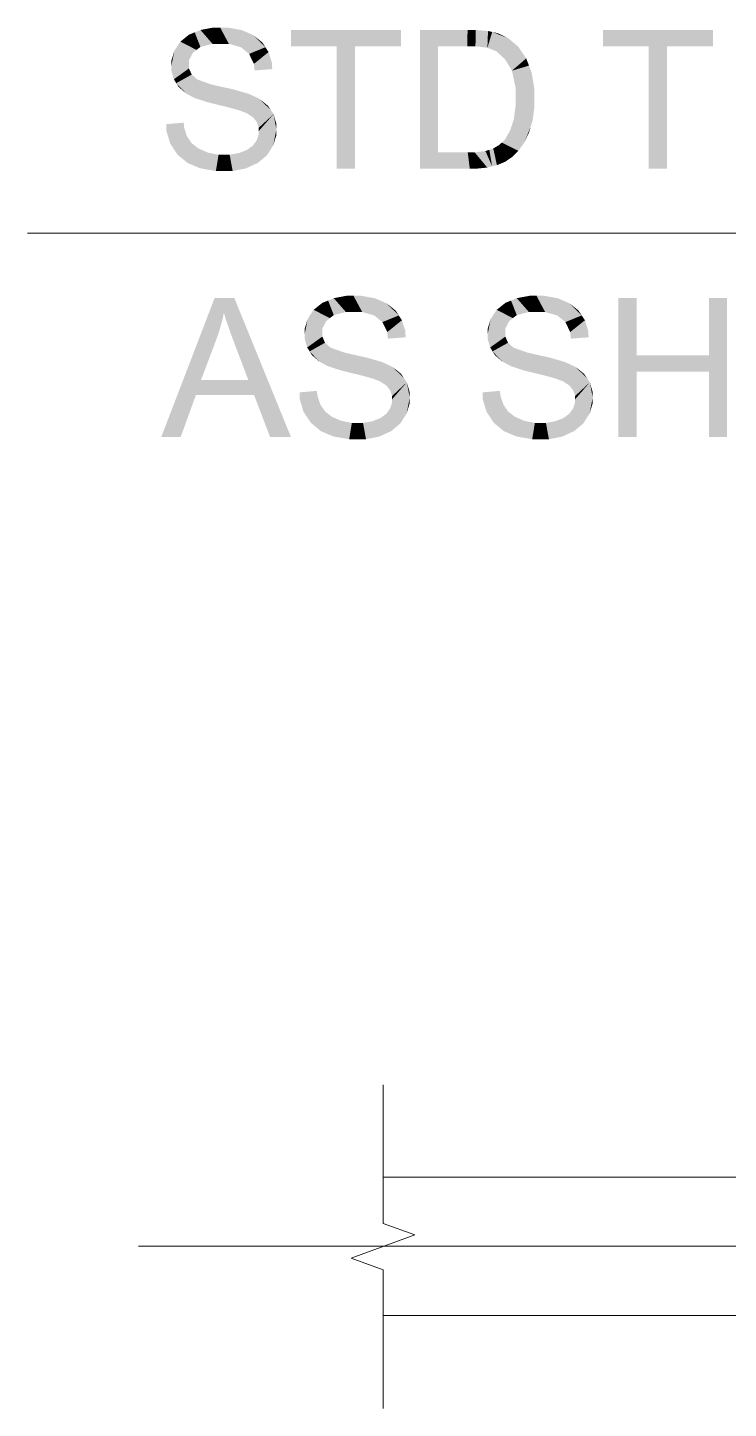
# Model space of a CAD drawing. Header units: millimetres. Extents: x 2 to 579, y 1 to 405.
# Drawn here: x 235.61 to 242.43, y 90.21 to 103.65 of the extents above; entities that cross this region are included whole.
import ezdxf

# ---------------------------------------------------------------- set-up
doc = ezdxf.new("R2010")
doc.units = ezdxf.units.MM
doc.linetypes.add('XKITLINE00', pattern=[0])
doc.layers.add('LinkedObject', color=7, linetype='Continuous', lineweight=0)

# ---------------------------------------------------------------- blocks, each defined once
blk = doc.blocks.new('*A4')
at = {"layer": 'LinkedObject'}
for points in [[(237.289, 103.464), (237.178, 103.583), (237.234, 103.606)], [(237.29, 103.629), (237.407, 103.494), (237.234, 103.606)], [(237.234, 103.606), (237.407, 103.494), (237.289, 103.464)], [(237.413, 103.652), (237.407, 103.494), (237.29, 103.629)], [(237.482, 103.652), (237.407, 103.494), (237.413, 103.652)], [(237.407, 103.494), (237.482, 103.652), (237.488, 103.494)], [(237.482, 103.652), (237.566, 103.494), (237.488, 103.494)], [(237.689, 103.628), (237.482, 103.652), (237.556, 103.652)], [(237.746, 103.604), (237.482, 103.652), (237.689, 103.628)], [(237.684, 103.461), (237.482, 103.652), (237.746, 103.604)], [(237.566, 103.494), (237.482, 103.652), (237.684, 103.461)], [(237.746, 103.604), (237.724, 103.428), (237.684, 103.461)], [(237.803, 103.579), (237.724, 103.428), (237.746, 103.604)], [(238.172, 103.629), (238.616, 103.47), (238.172, 103.47)], [(238.794, 103.47), (238.616, 103.47), (238.172, 103.629)], [(238.794, 103.47), (238.172, 103.629), (239.241, 103.629)], [(238.794, 103.47), (239.241, 103.629), (239.241, 103.47)], [(239.425, 103.629), (239.603, 103.47), (239.425, 102.279)], [(239.887, 103.47), (239.425, 103.629), (239.889, 103.629)], [(239.603, 103.47), (239.425, 103.629), (239.887, 103.47)], [(239.889, 103.629), (239.966, 103.47), (239.887, 103.47)], [(239.968, 103.629), (239.966, 103.47), (239.889, 103.629)], [(239.968, 103.629), (240.082, 103.456), (239.966, 103.47)], [(240.088, 103.619), (240.082, 103.456), (239.968, 103.629)], [(240.129, 103.61), (240.082, 103.456), (240.088, 103.619)], [(240.129, 103.61), (240.118, 103.442), (240.082, 103.456)], [(240.118, 103.442), (240.129, 103.61), (240.167, 103.423)], [(240.286, 103.548), (240.129, 103.61), (240.187, 103.596)], [(240.327, 103.513), (240.129, 103.61), (240.286, 103.548)], [(240.252, 103.346), (240.129, 103.61), (240.327, 103.513)], [(240.167, 103.423), (240.129, 103.61), (240.252, 103.346)], [(241.208, 103.629), (241.652, 103.47), (241.208, 103.47)], [(241.83, 103.47), (241.652, 103.47), (241.208, 103.629)], [(241.83, 103.47), (241.208, 103.629), (242.277, 103.629)], [(241.83, 103.47), (242.277, 103.629), (242.277, 103.47)], [(237.065, 103.471), (237.007, 103.28), (237.036, 103.426)], [(237.215, 103.405), (237.007, 103.28), (237.065, 103.471)], [(237.094, 103.515), (237.252, 103.435), (237.065, 103.471)], [(237.065, 103.471), (237.252, 103.435), (237.215, 103.405)], [(237.178, 103.583), (237.252, 103.435), (237.094, 103.515)], [(237.252, 103.435), (237.178, 103.583), (237.289, 103.464)], [(237.724, 103.428), (237.803, 103.579), (237.763, 103.396)], [(237.763, 103.396), (237.803, 103.579), (237.922, 103.461)], [(237.922, 103.461), (237.803, 103.579), (237.891, 103.508)], [(238.616, 102.279), (238.794, 103.47), (238.794, 102.279)], [(238.616, 103.47), (238.794, 103.47), (238.616, 102.279)], [(239.425, 102.279), (239.603, 103.47), (239.603, 102.438)], [(240.327, 103.513), (240.287, 103.29), (240.252, 103.346)], [(240.381, 103.468), (240.287, 103.29), (240.327, 103.513)], [(241.652, 102.279), (241.83, 103.47), (241.83, 102.279)], [(241.652, 103.47), (241.83, 103.47), (241.652, 102.279)], [(237.036, 103.426), (237.007, 103.28), (237.007, 103.331)], [(237.178, 103.333), (237.007, 103.28), (237.215, 103.405)], [(237.922, 103.461), (237.81, 103.299), (237.763, 103.396)], [(237.953, 103.414), (237.81, 103.299), (237.922, 103.461)], [(237.986, 103.308), (237.81, 103.299), (237.953, 103.414)], [(240.46, 103.352), (240.287, 103.29), (240.381, 103.468)], [(240.287, 103.29), (240.46, 103.352), (240.321, 103.233)], [(240.321, 103.233), (240.46, 103.352), (240.487, 103.282)], [(237.007, 103.28), (237.178, 103.333), (237.178, 103.291)], [(237.178, 103.255), (237.007, 103.28), (237.178, 103.291)], [(237.007, 103.28), (237.178, 103.255), (237.007, 103.233)], [(237.007, 103.233), (237.178, 103.255), (237.031, 103.149)], [(237.031, 103.149), (237.178, 103.255), (237.054, 103.111)], [(237.054, 103.111), (237.178, 103.255), (237.205, 103.195)], [(237.988, 103.248), (237.81, 103.299), (237.986, 103.308)], [(237.81, 103.299), (237.988, 103.248), (237.817, 103.235)], [(240.487, 103.282), (240.356, 103.07), (240.321, 103.233)], [(240.513, 103.212), (240.356, 103.07), (240.487, 103.282)], [(240.54, 103.052), (240.356, 103.07), (240.513, 103.212)], [(237.205, 103.195), (237.15, 103.011), (237.054, 103.111)], [(237.054, 103.111), (237.15, 103.011), (237.078, 103.074)], [(237.231, 103.172), (237.15, 103.011), (237.205, 103.195)], [(237.15, 103.011), (237.231, 103.172), (237.198, 102.985)], [(237.198, 102.985), (237.231, 103.172), (237.257, 103.148)], [(237.198, 102.985), (237.257, 103.148), (237.235, 102.966)], [(237.235, 102.966), (237.257, 103.148), (237.365, 102.924)], [(237.365, 102.924), (237.257, 103.148), (237.391, 103.1)], [(237.365, 102.924), (237.391, 103.1), (237.458, 102.901)], [(237.458, 102.901), (237.391, 103.1), (237.5, 103.075)], [(237.458, 102.901), (237.5, 103.075), (237.551, 102.879)], [(237.551, 102.879), (237.5, 103.075), (237.609, 103.051)], [(240.54, 102.961), (240.356, 103.07), (240.54, 103.052)], [(240.356, 103.07), (240.54, 102.961), (240.356, 102.964)], [(237.551, 102.879), (237.609, 103.051), (237.671, 102.846)], [(237.671, 102.846), (237.609, 103.051), (237.698, 102.835)], [(237.698, 102.835), (237.609, 103.051), (237.741, 102.819)], [(237.758, 103.008), (237.741, 102.819), (237.609, 103.051)], [(237.799, 102.989), (237.741, 102.819), (237.758, 103.008)], [(237.741, 102.819), (237.799, 102.989), (237.801, 102.779)], [(237.801, 102.779), (237.799, 102.989), (237.858, 102.962)], [(237.801, 102.779), (237.858, 102.962), (237.82, 102.756)], [(237.82, 102.756), (237.858, 102.962), (237.839, 102.732)], [(237.858, 102.962), (237.973, 102.852), (237.839, 102.732)], [(237.973, 102.852), (237.858, 102.962), (237.945, 102.893)], [(240.54, 102.961), (240.356, 102.888), (240.356, 102.964)], [(240.54, 102.884), (240.356, 102.888), (240.54, 102.961)], [(237.839, 102.732), (237.973, 102.852), (237.857, 102.677)], [(237.857, 102.677), (237.973, 102.852), (238.001, 102.81)], [(237.857, 102.677), (238.001, 102.81), (237.857, 102.645)], [(237.857, 102.645), (238.001, 102.81), (237.857, 102.614)], [(238.001, 102.81), (238.029, 102.66), (237.857, 102.614)], [(238.029, 102.66), (238.001, 102.81), (238.029, 102.714)], [(240.356, 102.888), (240.54, 102.884), (240.339, 102.758)], [(240.339, 102.758), (240.54, 102.884), (240.504, 102.689)], [(240.504, 102.689), (240.54, 102.884), (240.522, 102.748)], [(237.132, 102.676), (236.957, 102.712), (237.126, 102.727)], [(236.957, 102.712), (237.031, 102.47), (236.959, 102.645)], [(237.132, 102.676), (237.031, 102.47), (236.957, 102.712)], [(237.159, 102.593), (237.031, 102.47), (237.132, 102.676)], [(240.254, 102.565), (240.504, 102.689), (240.412, 102.492)], [(240.303, 102.65), (240.504, 102.689), (240.254, 102.565)], [(240.321, 102.704), (240.504, 102.689), (240.303, 102.65)], [(240.504, 102.689), (240.321, 102.704), (240.339, 102.758)], [(240.412, 102.492), (240.504, 102.689), (240.44, 102.531)], [(240.44, 102.531), (240.504, 102.689), (240.486, 102.629)], [(236.959, 102.645), (237.031, 102.47), (236.996, 102.523)], [(237.031, 102.47), (237.159, 102.593), (237.066, 102.416)], [(237.066, 102.416), (237.159, 102.593), (237.163, 102.336)], [(237.181, 102.561), (237.163, 102.336), (237.159, 102.593)], [(237.203, 102.528), (237.163, 102.336), (237.181, 102.561)], [(237.203, 102.528), (237.225, 102.309), (237.163, 102.336)], [(237.271, 102.475), (237.225, 102.309), (237.203, 102.528)], [(237.819, 102.529), (237.998, 102.505), (237.8, 102.503)], [(237.838, 102.556), (237.998, 102.505), (237.819, 102.529)], [(237.838, 102.556), (238.029, 102.66), (237.998, 102.505)], [(237.857, 102.614), (238.029, 102.66), (237.838, 102.556)], [(237.998, 102.505), (238.029, 102.66), (238.029, 102.606)], [(240.222, 102.533), (240.322, 102.392), (240.199, 102.511)], [(240.412, 102.492), (240.222, 102.533), (240.254, 102.565)], [(240.384, 102.453), (240.222, 102.533), (240.412, 102.492)], [(240.322, 102.392), (240.222, 102.533), (240.384, 102.453)], [(237.225, 102.309), (237.271, 102.475), (237.286, 102.283)], [(237.317, 102.455), (237.286, 102.283), (237.271, 102.475)], [(237.363, 102.435), (237.286, 102.283), (237.317, 102.455)], [(237.363, 102.435), (237.44, 102.256), (237.286, 102.283)], [(237.466, 102.415), (237.44, 102.256), (237.363, 102.435)], [(237.466, 102.415), (237.531, 102.256), (237.44, 102.256)], [(237.523, 102.415), (237.531, 102.256), (237.466, 102.415)], [(237.523, 102.415), (237.603, 102.256), (237.531, 102.256)], [(237.574, 102.415), (237.603, 102.256), (237.523, 102.415)], [(237.664, 102.431), (237.79, 102.309), (237.574, 102.415)], [(237.574, 102.415), (237.79, 102.309), (237.603, 102.256)], [(237.703, 102.446), (237.937, 102.409), (237.664, 102.431)], [(237.848, 102.335), (237.664, 102.431), (237.937, 102.409)], [(237.79, 102.309), (237.664, 102.431), (237.848, 102.335)], [(237.742, 102.461), (237.937, 102.409), (237.703, 102.446)], [(237.8, 102.503), (237.967, 102.457), (237.742, 102.461)], [(237.742, 102.461), (237.967, 102.457), (237.937, 102.409)], [(237.967, 102.457), (237.8, 102.503), (237.998, 102.505)], [(239.603, 102.438), (239.911, 102.279), (239.425, 102.279)], [(239.891, 102.438), (239.911, 102.279), (239.603, 102.438)], [(239.891, 102.438), (239.973, 102.279), (239.911, 102.279)], [(239.958, 102.438), (239.973, 102.279), (239.891, 102.438)], [(240.128, 102.302), (239.958, 102.438), (240.063, 102.451)], [(240.081, 102.29), (239.958, 102.438), (240.128, 102.302)], [(239.973, 102.279), (239.958, 102.438), (240.081, 102.29)], [(240.101, 102.463), (240.128, 102.302), (240.063, 102.451)], [(240.139, 102.476), (240.128, 102.302), (240.101, 102.463)], [(240.128, 102.302), (240.139, 102.476), (240.175, 102.313)], [(240.289, 102.37), (240.139, 102.476), (240.199, 102.511)], [(240.256, 102.347), (240.139, 102.476), (240.289, 102.37)], [(240.175, 102.313), (240.139, 102.476), (240.256, 102.347)], [(240.199, 102.511), (240.322, 102.392), (240.289, 102.37)], [(237.603, 102.256), (237.79, 102.309), (237.733, 102.282)], [(237.427, 101.019), (237.445, 100.619), (236.909, 99.669)], [(237.445, 100.619), (237.427, 101.019), (237.468, 100.683)], [(237.468, 100.683), (237.427, 101.019), (237.505, 100.812)], [(237.505, 100.812), (237.427, 101.019), (237.518, 100.877)], [(237.62, 101.019), (237.518, 100.877), (237.427, 101.019)], [(237.518, 100.877), (237.62, 101.019), (237.534, 100.822)], [(237.534, 100.822), (237.62, 101.019), (237.582, 100.682)], [(237.582, 100.682), (237.62, 101.019), (237.614, 100.596)], [(237.614, 100.596), (237.62, 101.019), (237.755, 100.224)], [(237.755, 100.224), (237.62, 101.019), (237.811, 100.078)], [(237.811, 100.078), (237.62, 101.019), (238.17, 99.669)], [(238.476, 100.973), (238.55, 100.825), (238.391, 100.905)], [(238.587, 100.854), (238.476, 100.973), (238.532, 100.996)], [(238.55, 100.825), (238.476, 100.973), (238.587, 100.854)], [(238.587, 101.019), (238.705, 100.884), (238.532, 100.996)], [(238.532, 100.996), (238.705, 100.884), (238.587, 100.854)], [(238.711, 101.042), (238.705, 100.884), (238.587, 101.019)], [(238.779, 101.042), (238.705, 100.884), (238.711, 101.042)], [(238.705, 100.884), (238.779, 101.042), (238.786, 100.884)], [(238.779, 101.042), (238.864, 100.884), (238.786, 100.884)], [(238.986, 101.018), (238.779, 101.042), (238.854, 101.042)], [(239.044, 100.994), (238.779, 101.042), (238.986, 101.018)], [(238.981, 100.851), (238.779, 101.042), (239.044, 100.994)], [(238.864, 100.884), (238.779, 101.042), (238.981, 100.851)], [(239.044, 100.994), (239.021, 100.818), (238.981, 100.851)], [(239.101, 100.969), (239.021, 100.818), (239.044, 100.994)], [(239.021, 100.818), (239.101, 100.969), (239.061, 100.786)], [(239.061, 100.786), (239.101, 100.969), (239.22, 100.851)], [(239.22, 100.851), (239.101, 100.969), (239.189, 100.898)], [(240.257, 100.973), (240.331, 100.825), (240.172, 100.905)], [(240.368, 100.854), (240.257, 100.973), (240.312, 100.996)], [(240.331, 100.825), (240.257, 100.973), (240.368, 100.854)], [(240.368, 101.019), (240.486, 100.884), (240.312, 100.996)], [(240.312, 100.996), (240.486, 100.884), (240.368, 100.854)], [(240.492, 101.042), (240.486, 100.884), (240.368, 101.019)], [(240.56, 101.042), (240.486, 100.884), (240.492, 101.042)], [(240.486, 100.884), (240.56, 101.042), (240.567, 100.884)], [(240.56, 101.042), (240.644, 100.884), (240.567, 100.884)], [(240.767, 101.018), (240.56, 101.042), (240.635, 101.042)], [(240.824, 100.994), (240.56, 101.042), (240.767, 101.018)], [(240.762, 100.851), (240.56, 101.042), (240.824, 100.994)], [(240.644, 100.884), (240.56, 101.042), (240.762, 100.851)], [(240.824, 100.994), (240.802, 100.818), (240.762, 100.851)], [(240.881, 100.969), (240.802, 100.818), (240.824, 100.994)], [(240.802, 100.818), (240.881, 100.969), (240.841, 100.786)], [(240.841, 100.786), (240.881, 100.969), (241, 100.851)], [(241, 100.851), (240.881, 100.969), (240.969, 100.898)], [(241.535, 100.464), (241.357, 99.669), (241.357, 101.019)], [(241.535, 100.464), (241.357, 101.019), (241.535, 101.019)], [(242.415, 101.019), (242.237, 100.464), (242.237, 101.019)], [(242.237, 100.305), (242.237, 100.464), (242.415, 101.019)], [(242.237, 100.305), (242.415, 101.019), (242.415, 99.669)], [(238.362, 100.861), (238.304, 100.67), (238.333, 100.816)], [(238.513, 100.795), (238.304, 100.67), (238.362, 100.861)], [(238.333, 100.816), (238.304, 100.67), (238.304, 100.721)], [(238.476, 100.723), (238.304, 100.67), (238.513, 100.795)], [(238.391, 100.905), (238.55, 100.825), (238.362, 100.861)], [(238.362, 100.861), (238.55, 100.825), (238.513, 100.795)], [(239.22, 100.851), (239.108, 100.689), (239.061, 100.786)], [(239.25, 100.804), (239.108, 100.689), (239.22, 100.851)], [(239.284, 100.698), (239.108, 100.689), (239.25, 100.804)], [(240.143, 100.861), (240.085, 100.67), (240.114, 100.816)], [(240.294, 100.795), (240.085, 100.67), (240.143, 100.861)], [(240.114, 100.816), (240.085, 100.67), (240.085, 100.721)], [(240.257, 100.723), (240.085, 100.67), (240.294, 100.795)], [(240.172, 100.905), (240.331, 100.825), (240.143, 100.861)], [(240.143, 100.861), (240.331, 100.825), (240.294, 100.795)], [(241, 100.851), (240.888, 100.689), (240.841, 100.786)], [(241.031, 100.804), (240.888, 100.689), (241, 100.851)], [(241.064, 100.698), (240.888, 100.689), (241.031, 100.804)], [(238.304, 100.67), (238.476, 100.723), (238.476, 100.681)], [(238.476, 100.645), (238.304, 100.67), (238.476, 100.681)], [(238.304, 100.67), (238.476, 100.645), (238.304, 100.623)], [(239.286, 100.638), (239.108, 100.689), (239.284, 100.698)], [(239.108, 100.689), (239.286, 100.638), (239.114, 100.625)], [(240.085, 100.67), (240.257, 100.723), (240.257, 100.681)], [(240.257, 100.645), (240.085, 100.67), (240.257, 100.681)], [(240.085, 100.67), (240.257, 100.645), (240.085, 100.623)], [(241.067, 100.638), (240.888, 100.689), (241.064, 100.698)], [(240.888, 100.689), (241.067, 100.638), (240.895, 100.625)], [(236.909, 99.669), (237.445, 100.619), (237.296, 100.224)], [(238.304, 100.623), (238.476, 100.645), (238.328, 100.539)], [(238.328, 100.539), (238.476, 100.645), (238.352, 100.501)], [(238.352, 100.501), (238.476, 100.645), (238.502, 100.585)], [(238.502, 100.585), (238.447, 100.401), (238.352, 100.501)], [(238.528, 100.562), (238.447, 100.401), (238.502, 100.585)], [(238.447, 100.401), (238.528, 100.562), (238.495, 100.376)], [(238.495, 100.376), (238.528, 100.562), (238.554, 100.538)], [(238.495, 100.376), (238.554, 100.538), (238.533, 100.356)], [(238.533, 100.356), (238.554, 100.538), (238.663, 100.314)], [(238.663, 100.314), (238.554, 100.538), (238.689, 100.49)], [(240.085, 100.623), (240.257, 100.645), (240.109, 100.539)], [(240.109, 100.539), (240.257, 100.645), (240.132, 100.501)], [(240.132, 100.501), (240.257, 100.645), (240.283, 100.585)], [(240.283, 100.585), (240.228, 100.401), (240.132, 100.501)], [(240.309, 100.562), (240.228, 100.401), (240.283, 100.585)], [(240.228, 100.401), (240.309, 100.562), (240.276, 100.376)], [(240.276, 100.376), (240.309, 100.562), (240.335, 100.538)], [(240.276, 100.376), (240.335, 100.538), (240.313, 100.356)], [(240.313, 100.356), (240.335, 100.538), (240.443, 100.314)], [(240.443, 100.314), (240.335, 100.538), (240.469, 100.49)], [(238.352, 100.501), (238.447, 100.401), (238.375, 100.464)], [(238.663, 100.314), (238.689, 100.49), (238.756, 100.291)], [(238.756, 100.291), (238.689, 100.49), (238.797, 100.465)], [(238.756, 100.291), (238.797, 100.465), (238.849, 100.269)], [(238.849, 100.269), (238.797, 100.465), (238.906, 100.441)], [(238.849, 100.269), (238.906, 100.441), (238.969, 100.236)], [(238.969, 100.236), (238.906, 100.441), (238.996, 100.225)], [(238.996, 100.225), (238.906, 100.441), (239.038, 100.209)], [(239.056, 100.398), (239.038, 100.209), (238.906, 100.441)], [(239.096, 100.379), (239.038, 100.209), (239.056, 100.398)], [(239.038, 100.209), (239.096, 100.379), (239.099, 100.169)], [(239.099, 100.169), (239.096, 100.379), (239.155, 100.352)], [(240.132, 100.501), (240.228, 100.401), (240.156, 100.464)], [(240.443, 100.314), (240.469, 100.49), (240.536, 100.291)], [(240.536, 100.291), (240.469, 100.49), (240.578, 100.465)], [(240.536, 100.291), (240.578, 100.465), (240.629, 100.269)], [(240.629, 100.269), (240.578, 100.465), (240.687, 100.441)], [(240.629, 100.269), (240.687, 100.441), (240.749, 100.236)], [(240.749, 100.236), (240.687, 100.441), (240.776, 100.225)], [(240.776, 100.225), (240.687, 100.441), (240.819, 100.209)], [(240.836, 100.398), (240.819, 100.209), (240.687, 100.441)], [(240.877, 100.379), (240.819, 100.209), (240.836, 100.398)], [(240.819, 100.209), (240.877, 100.379), (240.88, 100.169)], [(240.88, 100.169), (240.877, 100.379), (240.936, 100.352)], [(241.535, 100.305), (241.357, 99.669), (241.535, 100.464)], [(241.535, 100.464), (242.237, 100.305), (241.535, 100.305)], [(242.237, 100.464), (242.237, 100.305), (241.535, 100.464)], [(239.099, 100.169), (239.155, 100.352), (239.118, 100.146)], [(239.118, 100.146), (239.155, 100.352), (239.136, 100.122)], [(239.155, 100.352), (239.27, 100.242), (239.136, 100.122)], [(239.27, 100.242), (239.155, 100.352), (239.242, 100.283)], [(240.88, 100.169), (240.936, 100.352), (240.898, 100.146)], [(240.898, 100.146), (240.936, 100.352), (240.917, 100.122)], [(240.936, 100.352), (241.051, 100.242), (240.917, 100.122)], [(241.051, 100.242), (240.936, 100.352), (241.023, 100.283)], [(241.357, 99.669), (241.535, 100.305), (241.535, 99.669)], [(242.237, 100.305), (242.415, 99.669), (242.237, 99.669)], [(237.246, 100.078), (236.909, 99.669), (237.296, 100.224)], [(237.296, 100.224), (237.811, 100.078), (237.246, 100.078)], [(237.755, 100.224), (237.811, 100.078), (237.296, 100.224)], [(238.429, 100.066), (238.254, 100.102), (238.423, 100.117)], [(239.136, 100.122), (239.27, 100.242), (239.155, 100.067)], [(239.155, 100.067), (239.27, 100.242), (239.298, 100.2)], [(239.155, 100.067), (239.298, 100.2), (239.155, 100.035)], [(239.155, 100.035), (239.298, 100.2), (239.155, 100.004)], [(239.298, 100.2), (239.326, 100.05), (239.155, 100.004)], [(239.326, 100.05), (239.298, 100.2), (239.326, 100.104)], [(240.21, 100.066), (240.035, 100.102), (240.204, 100.117)], [(240.917, 100.122), (241.051, 100.242), (240.936, 100.067)], [(240.936, 100.067), (241.051, 100.242), (241.079, 100.2)], [(240.936, 100.067), (241.079, 100.2), (240.936, 100.035)], [(240.936, 100.035), (241.079, 100.2), (240.936, 100.004)], [(241.079, 100.2), (241.107, 100.05), (240.936, 100.004)], [(241.107, 100.05), (241.079, 100.2), (241.107, 100.104)], [(236.909, 99.669), (237.246, 100.078), (237.098, 99.669)], [(237.811, 100.078), (238.17, 99.669), (237.967, 99.669)], [(238.254, 100.102), (238.328, 99.86), (238.256, 100.035)], [(238.429, 100.066), (238.328, 99.86), (238.254, 100.102)], [(238.256, 100.035), (238.328, 99.86), (238.293, 99.913)], [(238.457, 99.983), (238.328, 99.86), (238.429, 100.066)], [(238.328, 99.86), (238.457, 99.983), (238.364, 99.806)], [(238.364, 99.806), (238.457, 99.983), (238.46, 99.726)], [(238.479, 99.951), (238.46, 99.726), (238.457, 99.983)], [(239.136, 99.946), (239.326, 100.05), (239.296, 99.895)], [(239.155, 100.004), (239.326, 100.05), (239.136, 99.946)], [(239.296, 99.895), (239.326, 100.05), (239.326, 99.996)], [(240.035, 100.102), (240.109, 99.86), (240.037, 100.035)], [(240.21, 100.066), (240.109, 99.86), (240.035, 100.102)], [(240.037, 100.035), (240.109, 99.86), (240.074, 99.913)], [(240.238, 99.983), (240.109, 99.86), (240.21, 100.066)], [(240.109, 99.86), (240.238, 99.983), (240.144, 99.806)], [(240.144, 99.806), (240.238, 99.983), (240.241, 99.726)], [(240.259, 99.951), (240.241, 99.726), (240.238, 99.983)], [(240.917, 99.946), (241.107, 100.05), (241.076, 99.895)], [(240.936, 100.004), (241.107, 100.05), (240.917, 99.946)], [(241.076, 99.895), (241.107, 100.05), (241.107, 99.996)], [(238.501, 99.918), (238.46, 99.726), (238.479, 99.951)], [(238.501, 99.918), (238.522, 99.699), (238.46, 99.726)], [(238.568, 99.865), (238.522, 99.699), (238.501, 99.918)], [(238.522, 99.699), (238.568, 99.865), (238.584, 99.673)], [(238.614, 99.845), (238.584, 99.673), (238.568, 99.865)], [(238.66, 99.825), (238.584, 99.673), (238.614, 99.845)], [(239.04, 99.851), (239.234, 99.799), (239.001, 99.836)], [(239.098, 99.893), (239.265, 99.847), (239.04, 99.851)], [(239.04, 99.851), (239.265, 99.847), (239.234, 99.799)], [(239.117, 99.919), (239.296, 99.895), (239.098, 99.893)], [(239.265, 99.847), (239.098, 99.893), (239.296, 99.895)], [(239.136, 99.946), (239.296, 99.895), (239.117, 99.919)], [(240.281, 99.918), (240.241, 99.726), (240.259, 99.951)], [(240.281, 99.918), (240.303, 99.699), (240.241, 99.726)], [(240.349, 99.865), (240.303, 99.699), (240.281, 99.918)], [(240.303, 99.699), (240.349, 99.865), (240.365, 99.673)], [(240.395, 99.845), (240.365, 99.673), (240.349, 99.865)], [(240.441, 99.825), (240.365, 99.673), (240.395, 99.845)], [(240.82, 99.851), (241.015, 99.799), (240.781, 99.836)], [(240.878, 99.893), (241.045, 99.847), (240.82, 99.851)], [(240.82, 99.851), (241.045, 99.847), (241.015, 99.799)], [(240.897, 99.919), (241.076, 99.895), (240.878, 99.893)], [(241.045, 99.847), (240.878, 99.893), (241.076, 99.895)], [(240.917, 99.946), (241.076, 99.895), (240.897, 99.919)], [(238.66, 99.825), (238.737, 99.646), (238.584, 99.673)], [(238.763, 99.805), (238.737, 99.646), (238.66, 99.825)], [(238.763, 99.805), (238.829, 99.646), (238.737, 99.646)], [(238.821, 99.805), (238.829, 99.646), (238.763, 99.805)], [(238.821, 99.805), (238.901, 99.646), (238.829, 99.646)], [(238.872, 99.805), (238.901, 99.646), (238.821, 99.805)], [(238.962, 99.821), (239.088, 99.699), (238.872, 99.805)], [(238.872, 99.805), (239.088, 99.699), (238.901, 99.646)], [(239.001, 99.836), (239.234, 99.799), (238.962, 99.821)], [(239.146, 99.725), (238.962, 99.821), (239.234, 99.799)], [(239.088, 99.699), (238.962, 99.821), (239.146, 99.725)], [(240.441, 99.825), (240.518, 99.646), (240.365, 99.673)], [(240.544, 99.805), (240.518, 99.646), (240.441, 99.825)], [(240.544, 99.805), (240.609, 99.646), (240.518, 99.646)], [(240.601, 99.805), (240.609, 99.646), (240.544, 99.805)], [(240.601, 99.805), (240.681, 99.646), (240.609, 99.646)], [(240.652, 99.805), (240.681, 99.646), (240.601, 99.805)], [(240.742, 99.821), (240.869, 99.699), (240.652, 99.805)], [(240.652, 99.805), (240.869, 99.699), (240.681, 99.646)], [(240.781, 99.836), (241.015, 99.799), (240.742, 99.821)], [(240.926, 99.725), (240.742, 99.821), (241.015, 99.799)], [(240.869, 99.699), (240.742, 99.821), (240.926, 99.725)], [(238.901, 99.646), (239.088, 99.699), (239.03, 99.672)], [(240.681, 99.646), (240.869, 99.699), (240.811, 99.672)]]:
    blk.add_hatch(color=7, dxfattribs=at).paths.add_polyline_path(points, flags=17)
at = {"layer": 'LinkedObject', "color": 6, "linetype": 'XKITLINE00', "lineweight": 0}
for p, q in [((251.484, 101.653), (235.608, 101.653)), ((236.688, 91.792), (249.861, 91.792))]:
    blk.add_line(p, q, dxfattribs=at)
at = {"layer": 'LinkedObject', "color": 7, "linetype": 'XKITLINE00', "lineweight": 0}
for p, q in [((239.068, 93.364), (239.068, 92.014)), ((239.068, 92.466), (268.202, 92.466)), ((239.068, 92.014), (239.377, 91.902)), ((239.377, 91.902), (238.758, 91.677)), ((238.758, 91.677), (239.068, 91.564)), ((239.068, 91.564), (239.068, 90.214)), ((268.202, 91.117), (239.068, 91.117))]:
    blk.add_line(p, q, dxfattribs=at)

msp = doc.modelspace()

# ---------------------------------------------------------------- block references
at = {"lineweight": 0}
msp.add_blockref('*A4', (0, 0), dxfattribs=at)

doc.saveas('drawing.dxf')
